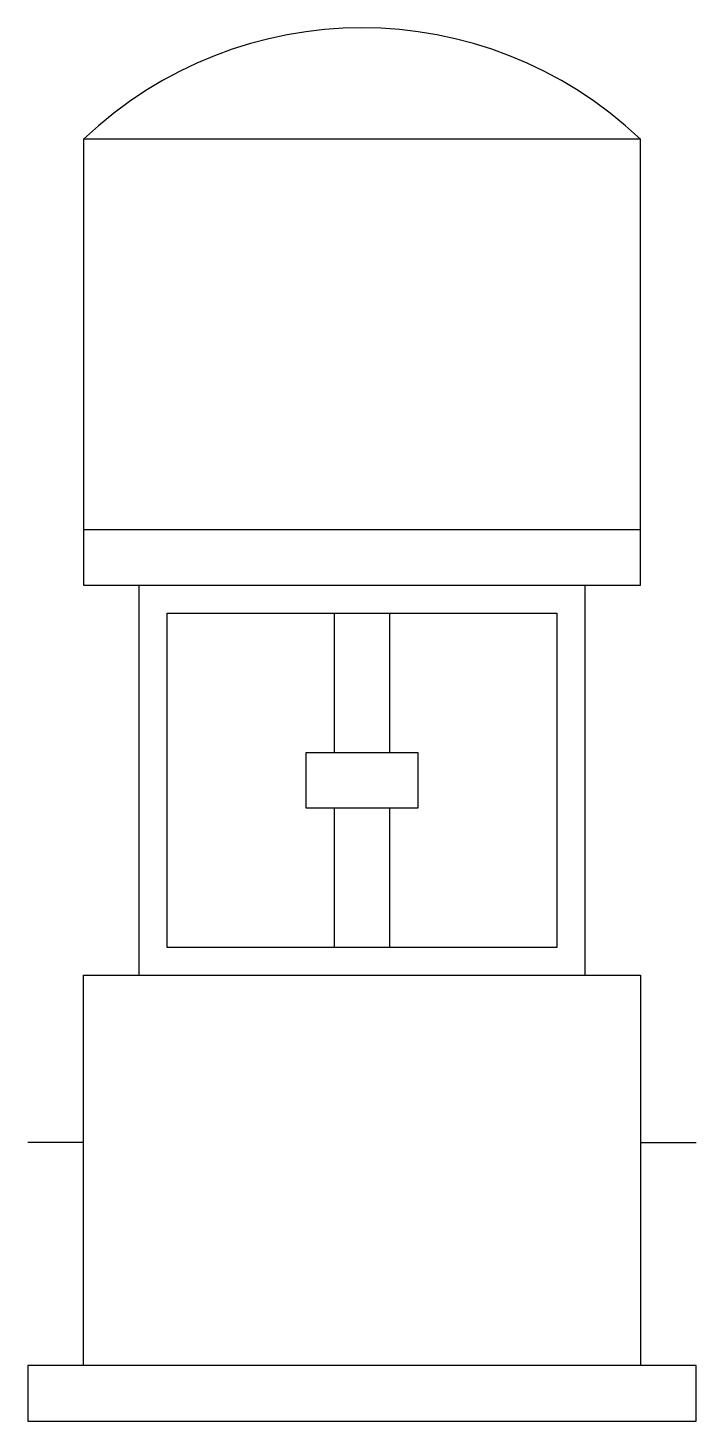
# Model space of a CAD drawing. Header units: millimetres. Extents: x -10096.783 to -10096.408, y 58.78 to 59.562.
import ezdxf

# ---------------------------------------------------------------- set-up
doc = ezdxf.new("R2010")
doc.units = ezdxf.units.MM
doc.header["$LTSCALE"] = 10
doc.layers.add('Tub_equipamentos', color=3, linetype='Continuous')

msp = doc.modelspace()

# ---------------------------------------------------------------- linework, layer by layer
at = {"layer": 'Tub_equipamentos'}
for points in [[(-10096.75186, 59.24904), (-10096.43936, 59.24904), (-10096.43936, 59.49904), (-10096.75186, 59.49904)], [(-10096.75186, 59.49904), (-10096.75186, 59.24904)], [(-10096.75186, 59.28029), (-10096.43936, 59.28029)], [(-10096.72061, 59.03029), (-10096.72061, 59.24904)], [(-10096.47061, 59.24904), (-10096.47061, 59.03029)], [(-10096.61123, 59.23342), (-10096.61123, 59.15529)], [(-10096.57998, 59.15529), (-10096.57998, 59.23342)], [(-10096.61123, 59.12404), (-10096.61123, 59.04592)], [(-10096.57998, 59.04592), (-10096.57998, 59.12404)], [(-10096.75186, 58.93654), (-10096.78311, 58.93654)], [(-10096.43936, 58.93654), (-10096.40811, 58.93654)], [(-10096.75186, 58.81154), (-10096.78311, 58.81154), (-10096.78311, 58.78029), (-10096.40811, 58.78029), (-10096.40811, 58.81154), (-10096.43936, 58.81154)]]:
    msp.add_lwpolyline(points, dxfattribs=at)
for points in [[(-10096.70498, 59.04592), (-10096.70498, 59.23342), (-10096.48623, 59.23342), (-10096.48623, 59.04592)], [(-10096.62686, 59.12404), (-10096.62686, 59.15529), (-10096.56436, 59.15529), (-10096.56436, 59.12404)], [(-10096.75186, 58.81154), (-10096.75186, 59.03029), (-10096.43936, 59.03029), (-10096.43936, 58.81154)]]:
    msp.add_lwpolyline(points, close=True, dxfattribs=at)
msp.add_arc((-10096.59561, 59.33498), 0.22656, 46.39718, 133.60282, dxfattribs=at)

doc.saveas('drawing.dxf')
